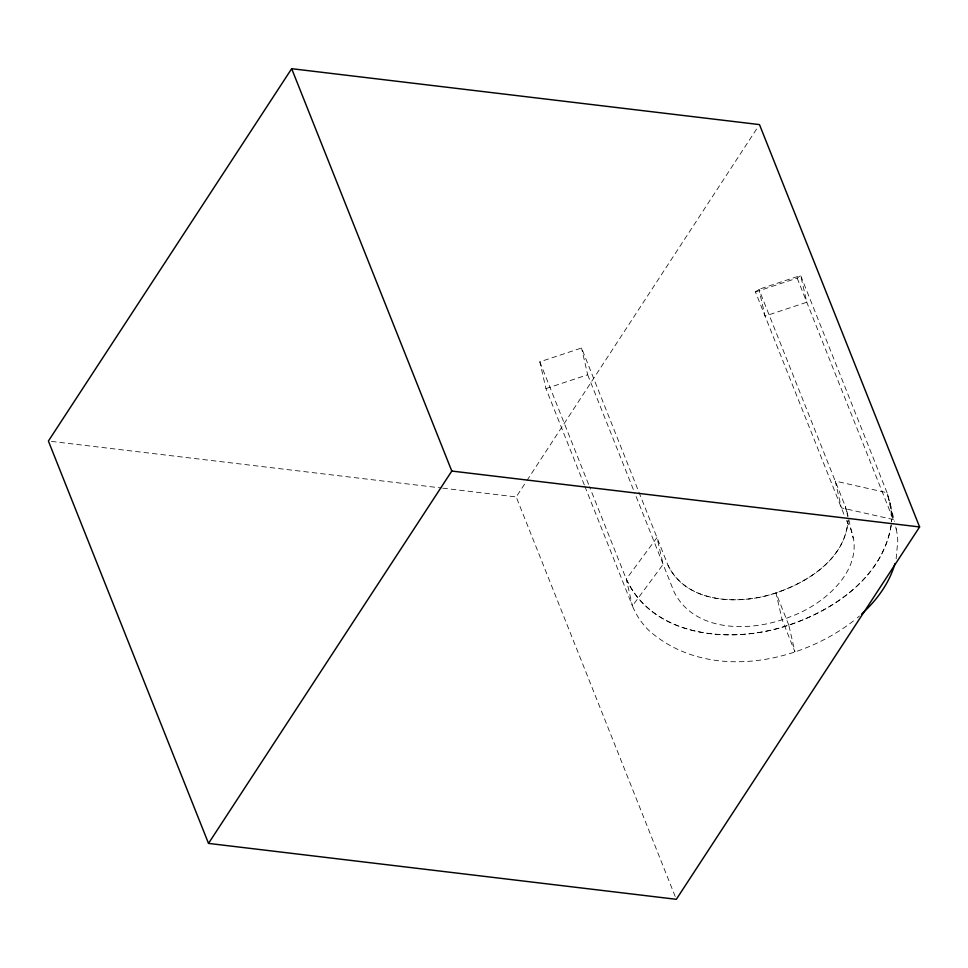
<?xml version="1.0" encoding="UTF-8"?>
<svg xmlns="http://www.w3.org/2000/svg" width="968" height="968" viewBox="0 0 968 968"><rect width="100%" height="100%" fill="white"/><g stroke="black" fill="none" stroke-linecap="round" stroke-linejoin="round"><path stroke-width="0.73" stroke-dasharray="4.84 3.63" d="M891.225 524.729C883.094 577.388 832.661 611.352 785.314 626.235C730.876 643.768 653.315 637.464 626.284 579.106L589.536 486.759M891.141 525.455C882.671 577.315 833.194 610.881 786.476 625.872C731.808 643.865 653.569 637.851 626.284 579.106L656.982 537.579L663.128 564.344L632.419 605.871A110.037 86.079 -12.9 0 0 648.379 629.986C706.313 682.053 799.737 664.302 856.135 618.806M896.15 558.79L897.772 540.834A105.028 82.159 -12.9 0 0 895.509 526.241M675.216 896.501L516.21 496.947L526.108 481.798M526.931 480.539L757.835 127.123M859.415 616.023L857.249 617.886M843.914 514.226L755.451 291.925L758.924 289.299L800.657 275.481L887.741 494.394L894.432 521.292M755.451 291.925L797.184 278.106L800.657 275.481L806.792 302.246L765.059 316.064L758.924 289.299L845.391 506.579L847.811 516.331L845.391 506.579M584.321 485.004L545.952 388.591L539.817 361.826L581.55 348.008L668.017 565.288C686.264 603.088 737.761 604.927 772.875 593.916C806.465 583.305 845.342 559.322 848.029 520.494C845.27 559.71 805.8 583.752 771.835 594.231C736.926 604.867 686.034 602.749 668.017 565.288M545.952 388.591L587.685 374.773L581.55 348.008M51.401 441.396L441.239 487.981M442.739 488.162L516.21 496.947M890.233 502.973L891.637 514.068L891.504 521.861L890.899 506.591L887.124 492.76L835.251 481.084L841.386 507.861L893.258 519.526A105.028 82.159 -12.9 0 1 894.468 522.829M797.184 278.106L893.258 519.526L887.124 492.76M846.455 520.602C872.422 562.771 827.374 603.391 790.977 616.483C753.515 632.007 695.278 633.737 674.151 592.053L635.383 494.648M587.685 374.773L634.839 493.256M539.817 361.826L588.992 485.404M584.866 486.372L632.419 605.871L626.284 579.106M895.727 526.931L896.368 529.75M846.927 511.37L853.062 538.135M788.799 625.11L775.985 592.924L782.12 619.689L794.934 651.875L788.799 625.11"/><path stroke-width="1.45" d="M894.976 563.509C889.314 583.317 876.633 600.414 861.544 614.123M291.671 68.692L48.4 441.045L208.519 843.406L676.33 899.308L919.6 526.955L759.481 124.594L291.671 68.692L451.79 471.053L208.519 843.406M451.79 471.053L919.6 526.955"/></g></svg>
